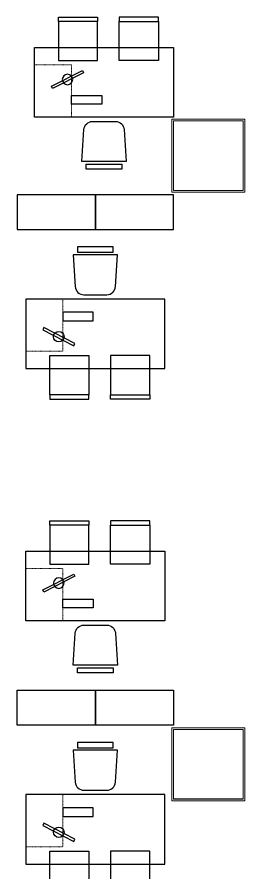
# Model space of a CAD drawing. Extents: x -3709 to 34975, y -230 to 8245.
# Drawn here: x 3421 to 3683, y 1627 to 2612 of the extents above; entities that cross this region are included whole.
import ezdxf

# ---------------------------------------------------------------- set-up
doc = ezdxf.new("R2010")
doc.units = 0
doc.linetypes.add('DOT2', pattern=[0.125, 0, -0.125])
doc.layers.get('0').update_dxf_attribs({"color": 9, "lineweight": 9})
for name, color, linetype, lineweight in [('01', 9, 'Continuous', 9), ('05', 9, 'Continuous', 9), ('14', 9, 'Continuous', 9)]:
    doc.layers.add(name, color=color, linetype=linetype, lineweight=lineweight)

# ---------------------------------------------------------------- blocks, each defined once
blk = doc.blocks.new('p-kolon-80x80-vw')
at = {"layer": '01'}
blk.add_lwpolyline([(-40, -40), (-40, 40), (40, 40), (40, -40)], close=True, dxfattribs=at)
blk = doc.blocks.new('160lıkcalismamasa-vw')
at = {"lineweight": -3, "ltscale": 0.5}
for p, q in [((2355.98, 2657.5), (2355.98, 2662.5)), ((2355.98, 2662.5), (2400.98, 2662.5)), ((2400.98, 2662.5), (2400.98, 2657.5)), ((2425.98, 2662.5), (2425.98, 2657.5)), ((2470.98, 2662.5), (2425.98, 2662.5)), ((2470.98, 2657.5), (2470.98, 2662.5)), ((2400.98, 2657.5), (2355.98, 2657.5)), ((2355.98, 2657.5), (2355.98, 2612.5)), ((2400.98, 2657.5), (2355.98, 2657.5)), ((2400.98, 2612.5), (2400.98, 2657.5)), ((2425.98, 2657.5), (2470.98, 2657.5)), ((2425.98, 2612.5), (2425.98, 2657.5)), ((2425.98, 2657.5), (2470.98, 2657.5)), ((2470.98, 2657.5), (2470.98, 2612.5)), ((2498.48, 2627.5), (2338.48, 2627.5)), ((2338.48, 2627.5), (2338.48, 2547.5)), ((2498.48, 2547.5), (2498.48, 2627.5)), ((2355.98, 2612.5), (2400.98, 2612.5)), ((2470.98, 2612.5), (2425.98, 2612.5)), ((2338.48, 2547.5), (2498.48, 2547.5))]:
    blk.add_line(p, q, dxfattribs=at)
for points in [[(2477.64, 2580.3), (2479.01, 2582.97), (2443.42, 2601.24), (2442.05, 2598.58)], [(2455.98, 2562.5), (2455.98, 2572.5), (2420.98, 2572.5), (2420.98, 2562.5)], [(2397.98, 2487.5), (2438.98, 2487.5), (2438.98, 2493.5), (2397.98, 2493.5)]]:
    blk.add_lwpolyline(points, close=True, dxfattribs=at)
blk.add_lwpolyline([(2392.98, 2496.5), (2443.98, 2496.5), (2441.59, 2533.15, 0.395265), (2431.61, 2542.5), (2405.34, 2542.5, 0.395265), (2395.37, 2533.15)], format="xyb", close=True, dxfattribs=at)
blk.add_circle((2460.53, 2590.77), 6, dxfattribs=at)
at = {"layer": '05', "linetype": 'DOT2'}
for p, q in [((2498.48, 2607.5), (2455.98, 2607.5)), ((2455.98, 2607.5), (2455.98, 2547.5)), ((2498.48, 2547.5), (2498.48, 2607.5)), ((2455.98, 2547.5), (2498.48, 2547.5))]:
    blk.add_line(p, q, dxfattribs=at)
blk = doc.blocks.new('m-çalışma dolap modül-90')
at = {"lineweight": -3, "ltscale": 0.5}
blk.add_lwpolyline([(-90, 0), (0, 0), (0, 40), (-90, 40)], close=True, dxfattribs=at)

msp = doc.modelspace()

# ---------------------------------------------------------------- linework, layer by layer
at = {"layer": '14'}
for points in [[(3598.84, 2494.5), (3682.84, 2494.5), (3682.84, 2410.5), (3598.84, 2410.5)], [(3598.84, 1794.5), (3682.84, 1794.5), (3682.84, 1710.5), (3598.84, 1710.5)]]:
    msp.add_lwpolyline(points, close=True, dxfattribs=at)

# ---------------------------------------------------------------- block references
for p in [(3640.84, 2452.5), (3640.84, 2452.4), (3640.84, 1752.5), (3640.84, 1752.4)]:
    msp.add_blockref('p-kolon-80x80-vw', p)
at = {"layer": '05', "xscale": -1}
for p in [(5939.31, -50.73), (5929.31, -630)]:
    msp.add_blockref('160lıkcalismamasa-vw', p, dxfattribs=at)
at = {"layer": '05'}
for p in [(3510.84, 2367.5), (3600.84, 2367.5)]:
    msp.add_blockref('m-çalışma dolap modül-90', p, dxfattribs=at)
at = {"layer": '05', "rotation": 180}
for p in [(5929.31, 4835), (5929.31, 4265)]:
    msp.add_blockref('160lıkcalismamasa-vw', p, dxfattribs=at)
at = {"layer": '05', "xscale": -1, "rotation": 180}
for p in [(3510.84, 1837.5), (3600.84, 1837.5)]:
    msp.add_blockref('m-çalışma dolap modül-90', p, dxfattribs=at)

doc.saveas('drawing.dxf')
